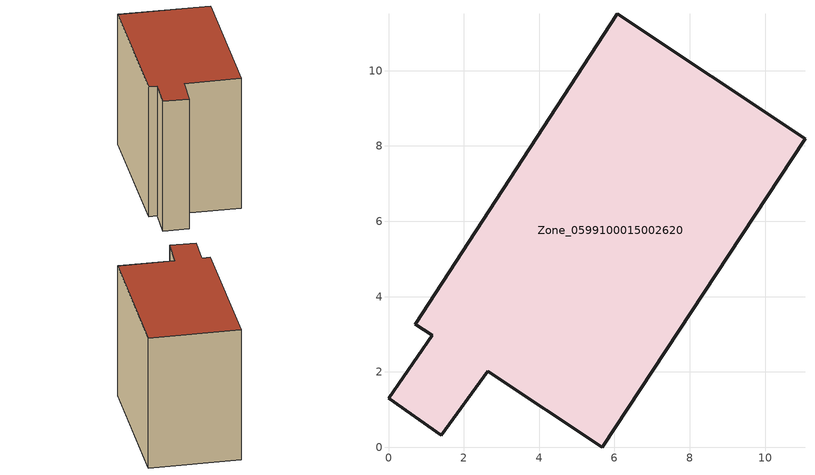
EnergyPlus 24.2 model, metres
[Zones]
Zone_0599100015002620
 floor ground (C_G): 0.7,3.27 6.08,11.51 11.06,8.2 5.68,0 2.63,2.01 1.4,0.32 0,1.3 1.16,2.97 z0.71
 wall outside (C_F): 6.08,11.51 0.7,3.27 1.16,2.97 0,1.3 1.4,0.32 2.63,2.01 5.68,0 11.06,8.2 6.08,11.51 z0.71:9.97
 roof outside (C_R): 1.4,0.32 2.63,2.01 5.68,0 11.06,8.2 6.08,11.51 0.7,3.27 1.16,2.97 0,1.3 z9.97
[BUILDING]
Pand.0599100015002620: North Axis=0; Terrain=City; Loads Convergence Tolerance Value=0.04; Temperature Convergence Tolerance Value=0.4; Solar Distribution=FullExterior; Maximum Number of Warmup Days=25; Minimum Number of Warmup Days=1
[Site:Location]
Rotterdam.The.Hague.AP_ZH_NLD Design_Conditions: Latitude=51.96; Longitude=4.45; Time Zone=1; Elevation=-4.5
[SITE:GROUNDTEMPERATURE:BUILDINGSURFACE]
18, 18, 18, 18, 18, 18, 18, 18, 18, 18, 18, 18
[MATERIAL] Thermal Absorptance=0.9; Solar Absorptance=0.7; Visible Absorptance=0.7
Name | Roughness | Thickness | Conductivity | Density | Specific Heat
G.TI.1975-1991 | MediumSmooth | 0.15 | 0.288461 | 540 | 1210
F.TI.1975-1991 | Rough | 0.3 | 0.230769 | 1920 | 840
R.TI.1975-1991 | MediumRough | 0.2 | 0.153846 | 1500 | 1000
[CONSTRUCTION]
C_G: G.TI.1975-1991
C_F: F.TI.1975-1991
C_R: R.TI.1975-1991
[ZONE]
Zone_0599100015002620: Type=1; Multiplier=1; Ceiling Height=Autocalculate; Volume=Autocalculate; Floor Area=autocalculate; Part of Total Floor Area=Yes
[ZONEINFILTRATION:DESIGNFLOWRATE]
Infil_Zone_0599100015002620: Zone or ZoneList or Space or SpaceList=Zone_0599100015002620; Schedule=AlwaysOn; Design Flow Rate Calculation Method=Flow/Area; Flow Rate per Floor Area=0.003; Constant Term Coefficient=1; Temperature Term Coefficient=0; Velocity Term Coefficient=0; Velocity Squared Term Coefficient=0
[HVACTEMPLATE:ZONE:IDEALLOADSAIRSYSTEM]
Zone_0599100015002620: Maximum Heating Supply Air Temperature=50; Minimum Cooling Supply Air Temperature=13; Maximum Heating Supply Air Humidity Ratio=0.0156; Minimum Cooling Supply Air Humidity Ratio=0.0077; Heating Limit=NoLimit; Cooling Limit=NoLimit; Dehumidification Control Type=ConstantSensibleHeatRatio; Cooling Sensible Heat Ratio=0.7; Dehumidification Setpoint=60; Humidification Control Type=None; Humidification Setpoint=30; Outdoor Air Method=None; Outdoor Air Flow Rate per Person=0.00944; Outdoor Air Flow Rate per Zone Floor Area=0; Outdoor Air Flow Rate per Zone=0; Demand Controlled Ventilation Type=None; Outdoor Air Economizer Type=NoEconomizer; Heat Recovery Type=None; Sensible Heat Recovery Effectiveness=0.7; Latent Heat Recovery Effectiveness=0.65
[ZONECONTROL:THERMOSTAT]
ThermostatControl_Zone_0599100015002620: Zone or ZoneList=Zone_0599100015002620; Control Type Schedule=DualSetpointControlType; Control 1=Thermostat_Zone_0599100015002620; Temperature Difference Between Cutout And Setpoint=0
[THERMOSTATSETPOINT:DUALSETPOINT]
Thermostat_Zone_0599100015002620: Heating Setpoint Temperature Schedule=HeatingSetpoint_Zone_0599100015002620; Cooling Setpoint Temperature Schedule=CoolingSetpoint_Zone_0599100015002620
[SCHEDULE:COMPACT]
HeatingSetpoint_Zone_0599100015002620: Through: 12/31, For: AllDays, Until: 24:00, 21
CoolingSetpoint_Zone_0599100015002620: Through: 12/31, For: AllDays, Until: 24:00, 24
DualSetpointControlType: Through: 12/31, For: AllDays, Until: 24:00, 4
AlwaysOn: Through: 12/31, For: AllDays, Until: 24:00, 1
